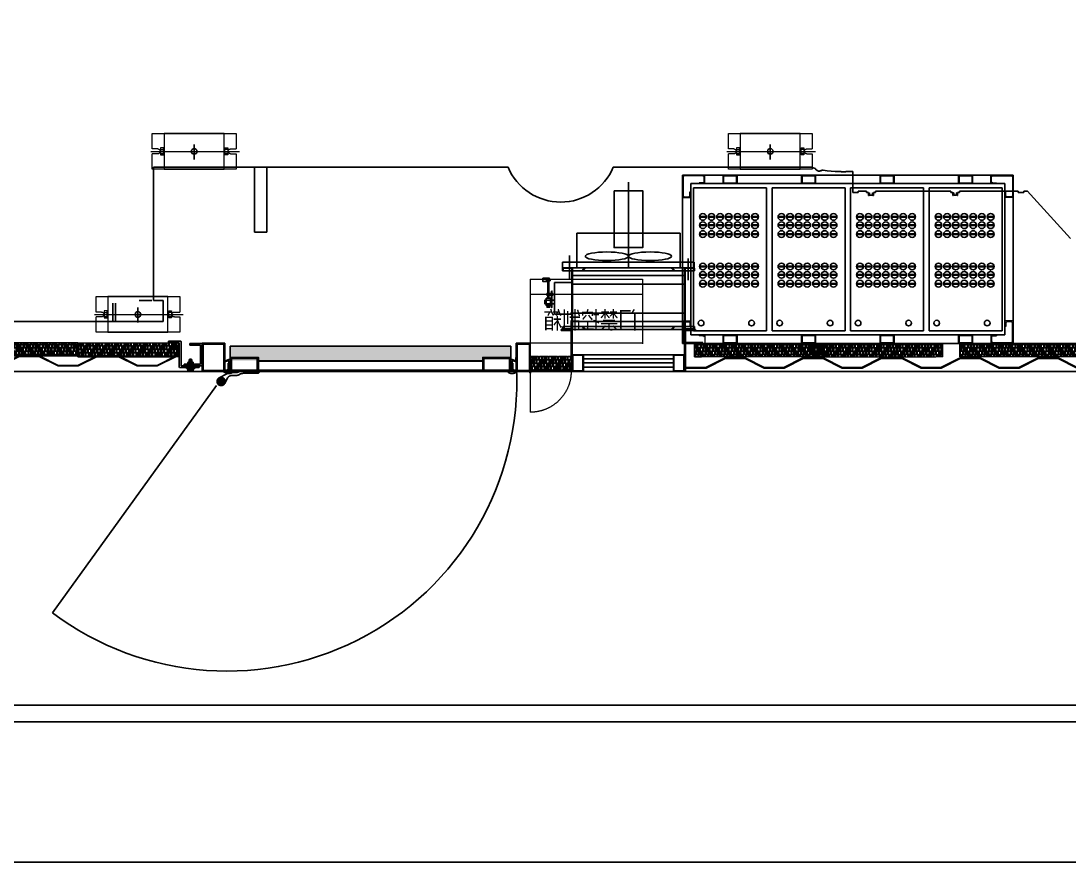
# Model space of a CAD drawing. Extents: x 758840 to 1108724, y -102573 to 143521.
# Drawn here: x 824046 to 827782, y 118032 to 121032 of the extents above; entities that cross this region are included whole.
import ezdxf
from ezdxf.lldxf.tags import DXFTag

# ---------------------------------------------------------------- set-up
doc = ezdxf.new("R2010")
doc.units = 0
doc.header["$LTSCALE"] = 1000
doc.header["$MEASUREMENT"] = 0
for name, pattern in [('ACAD_ISO10W100', [18.5, 12, -3, 0.5, -3]), ('CENTER', [2, 1.25, -0.25, 0.25, -0.25]), ('CENTER2', [1.125, 0.75, -0.125, 0.125, -0.125]), ('PHANTOM', [12.7, 6.35, -1.27, 1.27, -1.27, 1.27, -1.27])]:
    doc.linetypes.add(name, pattern=pattern)
for name, color, linetype in [('$DDT_AUDIT_GENERATED_(4B6)', 7, 'Continuous'), ('$DDT_AUDIT_GENERATED_(4E4)', 7, 'Continuous'), ('$DDT_AUDIT_GENERATED_(5A5)', 7, 'Continuous'), ('$DDT_AUDIT_GENERATED_(797)', 7, 'Continuous'), ('$DDT_AUDIT_GENERATED_(804)', 7, 'Continuous'), ('$DDT_AUDIT_GENERATED_(8C3)', 7, 'Continuous'), ('07', 6, 'PHANTOM'), ('100X50X5', 7, 'Continuous'), ('AC_EQUIPMENT', 7, 'Continuous'), ('AC_KS', 6, 'Continuous'), ('ASS_MEMBER', 7, 'Continuous'), ('ASSEMBLY_MEMBERS', 7, 'Continuous'), ('AXIS', 3, 'Continuous'), ('PARTLIST', 131, 'CENTER2'), ('室外柴油发电-2层', 241, 'Continuous')]:
    doc.layers.add(name, color=color, linetype=linetype)
doc.layers.add('01', color=10, linetype='Continuous', lineweight=15)
doc.layers.add('3中心线层', color=1, linetype='CENTER', lineweight=15)
doc.styles.add('样式 3', font='SIMPLEX.shx', dxfattribs={"width": 0.8, "height": 100})
tags = doc.linetypes.add('HIDDEN2', pattern=[4.7625, 3.175, -1.5875]).pattern_tags.tags
tags[6:7] = [DXFTag(74, 4), DXFTag(75, 0), DXFTag(340, '0'), DXFTag(46, 1.0), DXFTag(50, 0.0), DXFTag(44, 0.0), DXFTag(45, 0.0)]
tags[4:5] = [DXFTag(74, 4), DXFTag(75, 0), DXFTag(340, '0'), DXFTag(46, 1.0), DXFTag(50, 0.0), DXFTag(44, 0.0), DXFTag(45, 0.0)]

# ---------------------------------------------------------------- blocks, each defined once
blk = doc.blocks.new('侧网板')
h = blk.add_hatch()
h.set_pattern_fill('AR-RSHKE', color=4, style=0)
h.set_pattern_definition([(0, (0, 50), (25.5, 12), [6, -5, 7, -3, 9, -4]), (0, (6, 50.5), (25.5, 12), [5, -19, 4, -6]), (0, (18, 49.25), (25.5, 12), [3, -31]), (90, (0, 50), (-8.5, 12), [11.5, -36.5]), (90, (6, 50), (-8.5, 12), [11.25, -36.75]), (90, (11, 50), (-8.5, 12), [10.5, -37.5]), (90, (18, 49.25), (-8.5, 12), [11.5, -36.5]), (90, (21, 49.25), (-8.5, 12), [11.5, -36.5]), (90, (30, 50), (-8.5, 12), [11, -37])])
h.paths.add_polyline_path([(44394.9, 13537.8), (44394.9, 13583.8), (44418.9, 13583.8), (44418.9, 13584.8), (44843.7, 13584.8), (44843.7, 13583.8), (44867.7, 13583.8), (44867.7, 13537.8)])
at = {"layer": '3中心线层'}
for p, q in [((44393.9, 13584.8), (44393.9, 13536.8)), ((44393.9, 13584.8), (44418.9, 13584.8)), ((44394.9, 13583.8), (44394.9, 13537.8)), ((44394.9, 13583.8), (44418.9, 13583.8)), ((44418.9, 13584.8), (44418.9, 13583.8)), ((44418.9, 13584.8), (44843.7, 13584.8)), ((44868.7, 13584.8), (44843.7, 13584.8)), ((44843.7, 13584.8), (44843.7, 13583.8)), ((44867.7, 13583.8), (44843.7, 13583.8)), ((44867.7, 13583.8), (44867.7, 13537.8)), ((44868.7, 13584.8), (44868.7, 13536.8)), ((44393.9, 13536.8), (44868.7, 13536.8)), ((44394.9, 13537.8), (44867.7, 13537.8))]:
    blk.add_line(p, q, dxfattribs=at)
blk = doc.blocks.new('电瓶')
at = {"color": 0}
for points in [[(657365.7, -150983.8), (657385.1, -150983.8), (657385.1, -150986.4), (657365.7, -150986.4)], [(657396.4, -150983.8), (657415.7, -150983.8), (657415.7, -150986.4), (657396.4, -150986.4)], [(657427, -150983.8), (657446.3, -150983.8), (657446.3, -150986.4), (657427, -150986.4)], [(657457.6, -150983.8), (657477, -150983.8), (657477, -150986.4), (657457.6, -150986.4)], [(657489.3, -150983.8), (657508.6, -150983.8), (657508.6, -150986.4), (657489.3, -150986.4)], [(657520, -150983.8), (657539.3, -150983.8), (657539.3, -150986.4), (657520, -150986.4)], [(657551.6, -150983.8), (657571, -150983.8), (657571, -150986.4), (657551.6, -150986.4)], [(657365.7, -151015.4), (657385.1, -151015.4), (657385.1, -151018), (657365.7, -151018)], [(657396.4, -151015.4), (657415.7, -151015.4), (657415.7, -151018), (657396.4, -151018)], [(657427, -151015.4), (657446.3, -151015.4), (657446.3, -151018), (657427, -151018)], [(657457.6, -151015.4), (657477, -151015.4), (657477, -151018), (657457.6, -151018)], [(657489.3, -151015.4), (657508.6, -151015.4), (657508.6, -151018), (657489.3, -151018)], [(657520, -151015.4), (657539.3, -151015.4), (657539.3, -151018), (657520, -151018)], [(657551.6, -151015.4), (657571, -151015.4), (657571, -151018), (657551.6, -151018)], [(657365.7, -151045), (657385.1, -151045), (657385.1, -151047.6), (657365.7, -151047.6)], [(657396.4, -151045), (657415.7, -151045), (657415.7, -151047.6), (657396.4, -151047.6)], [(657427, -151045), (657446.3, -151045), (657446.3, -151047.6), (657427, -151047.6)], [(657457.6, -151045), (657477, -151045), (657477, -151047.6), (657457.6, -151047.6)], [(657489.3, -151045), (657508.6, -151045), (657508.6, -151047.6), (657489.3, -151047.6)], [(657520, -151045), (657539.3, -151045), (657539.3, -151047.6), (657520, -151047.6)], [(657551.6, -151045), (657571, -151045), (657571, -151047.6), (657551.6, -151047.6)], [(657365.7, -151160.7), (657385.1, -151160.7), (657385.1, -151163.3), (657365.7, -151163.3)], [(657396.4, -151160.7), (657415.7, -151160.7), (657415.7, -151163.3), (657396.4, -151163.3)], [(657427, -151160.7), (657446.3, -151160.7), (657446.3, -151163.3), (657427, -151163.3)], [(657457.6, -151160.7), (657477, -151160.7), (657477, -151163.3), (657457.6, -151163.3)], [(657489.3, -151160.7), (657508.6, -151160.7), (657508.6, -151163.3), (657489.3, -151163.3)], [(657520, -151160.7), (657539.3, -151160.7), (657539.3, -151163.3), (657520, -151163.3)], [(657551.6, -151160.7), (657571, -151160.7), (657571, -151163.3), (657551.6, -151163.3)], [(657365.7, -151192.3), (657385.1, -151192.3), (657385.1, -151195), (657365.7, -151195)], [(657396.4, -151192.3), (657415.7, -151192.3), (657415.7, -151195), (657396.4, -151195)], [(657427, -151192.3), (657446.3, -151192.3), (657446.3, -151195), (657427, -151195)], [(657457.6, -151192.3), (657477, -151192.3), (657477, -151195), (657457.6, -151195)], [(657489.3, -151192.3), (657508.6, -151192.3), (657508.6, -151195), (657489.3, -151195)], [(657520, -151192.3), (657539.3, -151192.3), (657539.3, -151195), (657520, -151195)], [(657551.6, -151192.3), (657571, -151192.3), (657571, -151195), (657551.6, -151195)], [(657365.7, -151221.9), (657385.1, -151221.9), (657385.1, -151224.5), (657365.7, -151224.5)], [(657396.4, -151221.9), (657415.7, -151221.9), (657415.7, -151224.5), (657396.4, -151224.5)], [(657427, -151221.9), (657446.3, -151221.9), (657446.3, -151224.5), (657427, -151224.5)], [(657457.6, -151221.9), (657477, -151221.9), (657477, -151224.5), (657457.6, -151224.5)], [(657489.3, -151221.9), (657508.6, -151221.9), (657508.6, -151224.5), (657489.3, -151224.5)], [(657520, -151221.9), (657539.3, -151221.9), (657539.3, -151224.5), (657520, -151224.5)], [(657551.6, -151221.9), (657571, -151221.9), (657571, -151224.5), (657551.6, -151224.5)]]:
    blk.add_lwpolyline(points, close=True, dxfattribs=at)
for centre, radius in [((657368.9, -150844.8), 10.1), ((657548.9, -150844.8), 10.1), ((657375.4, -150985.2), 12.1), ((657406, -150985.2), 12.1), ((657436.7, -150985.2), 12.1), ((657467.3, -150985.2), 12.1), ((657499, -150985.2), 12.1), ((657529.6, -150985.2), 12.1), ((657561.3, -150985.2), 12.1), ((657375.4, -151016.8), 12.1), ((657375.4, -151046.4), 12.1), ((657406, -151016.8), 12.1), ((657406, -151046.4), 12.1), ((657436.7, -151016.8), 12.1), ((657436.7, -151046.4), 12.1), ((657467.3, -151016.8), 12.1), ((657467.3, -151046.4), 12.1), ((657499, -151016.8), 12.1), ((657499, -151046.4), 12.1), ((657529.6, -151016.8), 12.1), ((657529.6, -151046.4), 12.1), ((657561.3, -151016.8), 12.1), ((657561.3, -151046.4), 12.1), ((657375.4, -151162.1), 12.1), ((657375.4, -151193.7), 12.1), ((657406, -151162.1), 12.1), ((657406, -151193.7), 12.1), ((657436.7, -151162.1), 12.1), ((657436.7, -151193.7), 12.1), ((657467.3, -151162.1), 12.1), ((657467.3, -151193.7), 12.1), ((657499, -151162.1), 12.1), ((657499, -151193.7), 12.1), ((657529.6, -151162.1), 12.1), ((657529.6, -151193.7), 12.1), ((657561.3, -151162.1), 12.1), ((657561.3, -151193.7), 12.1), ((657375.4, -151223.3), 12.1), ((657406, -151223.3), 12.1), ((657436.7, -151223.3), 12.1), ((657467.3, -151223.3), 12.1), ((657499, -151223.3), 12.1), ((657529.6, -151223.3), 12.1), ((657561.3, -151223.3), 12.1)]:
    blk.add_circle(centre, radius, dxfattribs=at)
at = {"layer": '07'}
blk.add_lwpolyline([(657342, -150817.4), (657602, -150817.4), (657602, -151327.4), (657342, -151327.4)], close=True, dxfattribs=at)
blk = doc.blocks.new('jfhjfkj')
at = {"color": 0}
for p, q in [((16092.4, -13874.9), (16092.4, -14474.9)), ((16092.4, -13874.9), (17272.4, -13874.9)), ((17272.4, -14474.9), (17272.4, -13874.9)), ((16122.4, -13904.9), (16122.4, -14444.9)), ((17242.4, -13904.9), (16122.4, -13904.9)), ((17242.4, -14444.9), (17242.4, -13904.9)), ((16122.4, -14444.9), (17242.4, -14444.9)), ((16092.4, -14474.9), (17272.4, -14474.9))]:
    blk.add_line(p, q, dxfattribs=at)
for points in [[(16237.4, -13874.9), (16237.4, -13904.9), (16287.4, -13904.9), (16287.4, -13874.9)], [(16239.4, -13876.9), (16239.4, -13902.9), (16285.4, -13902.9), (16285.4, -13876.9)], [(16517.4, -13874.9), (16517.4, -13904.9), (16567.4, -13904.9), (16567.4, -13874.9)], [(16519.4, -13876.9), (16519.4, -13902.9), (16565.4, -13902.9), (16565.4, -13876.9)], [(16797.4, -13874.9), (16797.4, -13904.9), (16847.4, -13904.9), (16847.4, -13874.9)], [(16799.4, -13876.9), (16799.4, -13902.9), (16845.4, -13902.9), (16845.4, -13876.9)], [(17077.4, -13874.9), (17077.4, -13904.9), (17127.4, -13904.9), (17127.4, -13874.9)], [(17079.4, -13876.9), (17079.4, -13902.9), (17125.4, -13902.9), (17125.4, -13876.9)], [(16237.4, -14474.9), (16237.4, -14444.9), (16287.4, -14444.9), (16287.4, -14474.9)], [(16239.4, -14472.9), (16239.4, -14446.9), (16285.4, -14446.9), (16285.4, -14472.9)], [(16517.4, -14474.9), (16517.4, -14444.9), (16567.4, -14444.9), (16567.4, -14474.9)], [(16519.4, -14472.9), (16519.4, -14446.9), (16565.4, -14446.9), (16565.4, -14472.9)], [(16797.4, -14474.9), (16797.4, -14444.9), (16847.4, -14444.9), (16847.4, -14474.9)], [(16799.4, -14472.9), (16799.4, -14446.9), (16845.4, -14446.9), (16845.4, -14472.9)], [(17077.4, -14474.9), (17077.4, -14444.9), (17127.4, -14444.9), (17127.4, -14474.9)], [(17079.4, -14472.9), (17079.4, -14446.9), (17125.4, -14446.9), (17125.4, -14472.9)]]:
    blk.add_lwpolyline(points, close=True, dxfattribs=at)
at = {"layer": '3中心线层', "linetype": 'ByBlock'}
for p, q in [((16172.7, -13874.9), (16092.4, -13874.9)), ((16092.4, -13874.9), (16092.4, -13954.9)), ((16095.4, -13881.9), (16095.4, -13947.9)), ((16165.7, -13877.9), (16099.4, -13877.9)), ((16172.7, -13904.9), (16172.7, -13874.9)), ((17192.1, -13904.9), (17192.1, -13874.9)), ((17192.1, -13874.9), (17272.4, -13874.9)), ((17195.1, -13897.9), (17195.1, -13881.9)), ((17199.1, -13877.9), (17265.4, -13877.9)), ((17269.4, -13881.9), (17269.4, -13947.9)), ((17272.4, -13874.9), (17272.4, -13954.9)), ((16119.4, -13947.9), (16119.4, -13934.9)), ((16119.4, -13934.9), (16122.4, -13934.9)), ((16122.4, -13954.9), (16122.4, -13934.9)), ((16165.7, -13901.9), (16152.7, -13901.9)), ((16152.7, -13904.9), (16152.7, -13901.9)), ((16172.7, -13904.9), (16152.7, -13904.9)), ((17192.1, -13904.9), (17212.1, -13904.9)), ((17199.1, -13901.9), (17212.1, -13901.9)), ((17212.1, -13904.9), (17212.1, -13901.9)), ((17242.4, -13954.9), (17242.4, -13934.9)), ((17245.4, -13934.9), (17242.4, -13934.9)), ((17245.4, -13947.9), (17245.4, -13934.9)), ((16092.4, -13954.9), (16122.4, -13954.9)), ((16099.4, -13951.9), (16115.4, -13951.9)), ((17272.4, -13954.9), (17242.4, -13954.9)), ((17265.4, -13951.9), (17249.4, -13951.9)), ((16092.4, -14474.9), (16092.4, -14395)), ((16092.4, -14395), (16122.4, -14395)), ((16095.4, -14467.9), (16095.4, -14402)), ((16099.4, -14398), (16115.4, -14398)), ((16119.4, -14402), (16119.4, -14415)), ((16119.4, -14415), (16122.4, -14415)), ((16122.4, -14395), (16122.4, -14415)), ((17272.4, -14395), (17242.4, -14395)), ((17242.4, -14395), (17242.4, -14415)), ((17245.4, -14415), (17242.4, -14415)), ((17245.4, -14402), (17245.4, -14415)), ((17265.4, -14398), (17249.4, -14398)), ((17269.4, -14467.9), (17269.4, -14402)), ((17272.4, -14474.9), (17272.4, -14395)), ((16172.7, -14444.9), (16152.7, -14444.9)), ((16152.7, -14444.9), (16152.7, -14447.9)), ((16165.7, -14447.9), (16152.7, -14447.9)), ((16169.7, -14451.9), (16169.7, -14467.9)), ((16172.7, -14444.9), (16172.7, -14474.9)), ((17192.1, -14444.9), (17192.1, -14474.9)), ((17192.1, -14444.9), (17212.1, -14444.9)), ((17195.1, -14451.9), (17195.1, -14467.9)), ((17199.1, -14447.9), (17212.1, -14447.9)), ((17212.1, -14444.9), (17212.1, -14447.9)), ((16172.7, -14474.9), (16092.4, -14474.9)), ((16165.7, -14471.9), (16099.4, -14471.9)), ((17192.1, -14474.9), (17272.4, -14474.9)), ((17199.1, -14471.9), (17265.4, -14471.9))]:
    blk.add_line(p, q, dxfattribs=at)
for centre, start, end in [((16099.4, -13881.9), 90, 180), ((16165.7, -13897.9), 270, 0), ((17199.1, -13881.9), 90, 180), ((17199.1, -13897.9), 180, 270), ((17265.4, -13881.9), 0, 90), ((16099.4, -13947.9), 180, 270), ((16115.4, -13947.9), 270, 0), ((17249.4, -13947.9), 180, 270), ((17265.4, -13947.9), 270, 0), ((16099.4, -14402), 90, 180), ((16115.4, -14402), 0, 90), ((17249.4, -14402), 90, 180), ((17265.4, -14402), 0, 90), ((16165.7, -14451.9), 0, 90), ((17199.1, -14451.9), 90, 180), ((16099.4, -14467.9), 180, 270), ((16165.7, -14467.9), 270, 0), ((17199.1, -14467.9), 180, 270), ((17265.4, -14467.9), 270, 0)]:
    blk.add_arc(centre, 4, start, end, dxfattribs=at)
at = {"color": 0}
for p in [(-641209.7, 136897.4), (-640929.7, 136897.4), (-640649.7, 136897.4), (-640369.7, 136897.4)]:
    blk.add_blockref('电瓶', p, dxfattribs=at)
blk = doc.blocks.new('GD5G1')
at = {"layer": '01'}
for p, q in [((47006.8, 50526), (46606.8, 50526)), ((46606.8, 50526), (46606.8, 50296.3)), ((47006.8, 50526), (47006.8, 50296.3)), ((47006.8, 50472.8), (46606.8, 50472.8)), ((46606.8, 50298), (47006.8, 50298))]:
    blk.add_line(p, q, dxfattribs=at)
at = {"layer": '01', "insert": (46625.4, 50343.2), "char_height": 61.25, "width": 870.299, "attachment_point": 7, "rotation": 360, "style": '样式 3'}
blk.add_mtext('{\\fSimSun|b0|i0|c134|p54;门禁控制箱}', dxfattribs=at)
blk = doc.blocks.new('A$C069C5D18')
at = {"layer": 'PARTLIST'}
for p, q in [((16.1, 49.2), (103.6, 49.2)), ((92.2, 37.9), (16.1, 37.9)), ((24.4, 10.6), (21.3, 25.9)), ((28, 10.6), (24.4, 10.6)), ((25.7, 22.3), (28, 10.6)), ((31.2, 37.9), (75.8, 37.9)), ((75.8, 34.2), (35.5, 34.2)), ((75.8, 37.9), (75.8, 34.2))]:
    blk.add_line(p, q, dxfattribs=at)
for centre, radius, start, end in [((67.4, 31.2), 68.2, 149.69594, 171.18482), ((113, 54), 113.6, 186.20564, 208.35236), ((10.6, 64.3), 2.48, 20.29243, 146.23188), ((80.9, 70.6), 68.2, 184.59227, 198.2332), ((14.5, 5.2), 5.42, 253.64474, 35.3183), ((129.7, 33.7), 113.6, 177.91457, 192.92118), ((31.2, 27.9), 10, 90, 191.30993), ((35.5, 24.2), 10, 90, 191.30993), ((2.1, 49.4), 90.9, 334.47145, 352.71957), ((85.8, 9.9), 1.68, 168.31957, 351.72769), ((13.7, 62.9), 90.9, 324.14685, 351.36903)]:
    blk.add_arc(centre, radius, start, end, dxfattribs=at)
blk = doc.blocks.new('A$C61EE30FD')
at = {"layer": 'PARTLIST'}
for p, q in [((58.4, 344.7), (26.4, 285.6)), ((18.2, 253.2), (18.2, 221.3)), ((40.9, 249.6), (40.9, 221.3)), ((100.9, 301.2), (59.4, 280)), ((12.3, 193.6), (5.9, 179.1)), ((35, 193.6), (28.6, 179.1)), ((0, 30), (0, 151.4)), ((22.7, 151.4), (22.7, 41.4)), ((11.4, 30), (0, 30)), ((22.7, 41.4), (11.4, 30))]:
    blk.add_line(p, q, dxfattribs=at)
at = {"layer": 'PARTLIST', "linetype": 'ACAD_ISO10W100', "ltscale": 0.05}
for p, q in [((97.6, 329.5), (75.1, 329.5)), ((86.4, 318.3), (86.4, 340.8))]:
    blk.add_line(p, q, dxfattribs=at)
at = {"layer": 'PARTLIST'}
for radius in [31.8, 22.5, 14.2]:
    blk.add_circle((86.4, 329.5), radius, dxfattribs=at)
for centre, radius, start, end in [((86.4, 253.2), 68.2, 151.56417, 180), ((75, 249.6), 34.1, 117.16691, 180), ((68.2, 151.4), 68.2, 156.03751, 180), ((-50, 221.3), 68.2, 336.03751, 0), ((90.9, 151.4), 68.2, 156.03751, 180), ((-27.3, 221.3), 68.2, 336.03751, 360)]:
    blk.add_arc(centre, radius, start, end, dxfattribs=at)
blk = doc.blocks.new('对开门横剖')
h = blk.add_hatch()
h.set_pattern_fill('AR-RSHKE', color=4, style=0)
h.set_pattern_definition([(0, (1406.747, 0), (25.5, 12), [6, -5, 7, -3, 9, -4]), (0, (1412.747, 0.5), (25.5, 12), [5, -19, 4, -6]), (0, (1424.747, -0.75), (25.5, 12), [3, -31]), (90, (1406.747, 0), (-8.5, 12), [11.5, -36.5]), (90, (1412.747, 0), (-8.5, 12), [11.25, -36.75]), (90, (1417.747, 0), (-8.5, 12), [10.5, -37.5]), (90, (1424.747, -0.75), (-8.5, 12), [11.5, -36.5]), (90, (1427.747, -0.75), (-8.5, 12), [11.5, -36.5]), (90, (1436.747, 0), (-8.5, 12), [11, -37])])
h.paths.add_polyline_path([(1018721.2, -8179.6), (1018721.2, -8191.6), (1018621.2, -8191.6), (1018621.2, -8231.6), (1019621, -8231.6), (1019621, -8179.6)])
for p, q in [((1019521, -8143.6), (1018721.2, -8143.6)), ((1019521, -8145.6), (1018721.2, -8145.6)), ((1019521, -8177.6), (1018721.2, -8177.6)), ((1019521, -8179.6), (1018721.2, -8179.6)), ((1018621.2, -8191.6), (1018621.2, -8231.6)), ((1019621, -8231.6), (1019621, -8191.6)), ((1018621.2, -8231.6), (1019621, -8231.6))]:
    blk.add_line(p, q)
for points in [[(1018601.2, -8242.1), (1018551.5, -8242.1), (1018551.5, -8141.6), (1018601.2, -8141.6)], [(1018598.2, -8239.1), (1018554.5, -8239.1), (1018554.5, -8144.6), (1018598.2, -8144.6)], [(1019641, -8242.1), (1019720.7, -8242.1), (1019720.7, -8141.6), (1019641, -8141.6)], [(1019644, -8239.1), (1019717.7, -8239.1), (1019717.7, -8144.6), (1019644, -8144.6)]]:
    blk.add_lwpolyline(points, close=True)
at = {"color": 0}
for points in [[(1018621.2, -8191.6), (1018621.2, -8141.6), (1018721.2, -8141.6), (1018721.2, -8191.6)], [(1018625.2, -8187.6), (1018625.2, -8145.6), (1018717.2, -8145.6), (1018717.2, -8187.6)], [(1019621, -8191.6), (1019621, -8141.6), (1019521, -8141.6), (1019521, -8191.6)], [(1019617, -8187.6), (1019617, -8145.6), (1019525, -8145.6), (1019525, -8187.6)]]:
    blk.add_lwpolyline(points, close=True, dxfattribs=at)
at = {"layer": 'PARTLIST'}
for name, p, xscale, yscale, zscale, rotation in [('A$C61EE30FD', (1019501.2, -8145.6), -0.4626341527327896, 0.4626341527327896, 0.4626341527327896, 270), ('A$C069C5D18', (1018596.6, -8133.6), 0.5, 0.5, 0.5, 270), ('A$C069C5D18', (1019645.6, -8133.6), -0.5, 0.5, 0.5, 90)]:
    blk.add_blockref(name, p, dxfattribs=dict(at, xscale=xscale, yscale=yscale, zscale=zscale, rotation=rotation))
blk = doc.blocks.new('侧板')
for p, q in [((2652.6, 11706.6), (2690.6, 11706.6)), ((2652.6, 11704.6), (2652.6, 11706.6)), ((2652.6, 11704.6), (2690.1, 11704.6)), ((2690.1, 11704.6), (2758.1, 11670.6)), ((2690.6, 11706.6), (2758.6, 11672.6)), ((2828.6, 11672.6), (2896.6, 11706.6)), ((2829.1, 11670.6), (2897.1, 11704.6)), ((2896.6, 11706.6), (2968.6, 11706.6)), ((2897.1, 11704.6), (2968.1, 11704.6)), ((2968.1, 11704.6), (3036.1, 11670.6)), ((2968.6, 11706.6), (3036.6, 11672.6)), ((3106.5, 11672.6), (3174.5, 11706.6)), ((3107, 11670.6), (3175, 11704.6)), ((3174.5, 11706.6), (3246.5, 11706.6)), ((3174.5, 11706.6), (3245.5, 11706.6)), ((3175, 11704.6), (3246, 11704.6)), ((3246, 11704.6), (3314, 11670.6)), ((3246.5, 11706.6), (3314.5, 11672.6)), ((3384.5, 11672.6), (3452.5, 11706.6)), ((3385, 11670.6), (3453, 11704.6)), ((3452.5, 11706.6), (3523.5, 11706.6)), ((3453, 11704.6), (3524, 11704.6)), ((3524, 11704.6), (3592, 11670.6)), ((3524.5, 11706.6), (3592.5, 11672.6)), ((3730.5, 11706.6), (3662.5, 11672.6)), ((3731, 11704.6), (3663, 11670.6)), ((3730.5, 11706.6), (3768.5, 11706.6)), ((3731, 11704.6), (3768.5, 11704.6)), ((3768.5, 11704.6), (3768.5, 11706.6)), ((2758.1, 11670.6), (2829.1, 11670.6)), ((2758.6, 11672.6), (2828.6, 11672.6)), ((3036.1, 11670.6), (3107, 11670.6)), ((3036.6, 11672.6), (3106.5, 11672.6)), ((3314, 11670.6), (3385, 11670.6)), ((3314.5, 11672.6), (3384.5, 11672.6)), ((3592, 11670.6), (3663, 11670.6)), ((3592.5, 11672.6), (3662.5, 11672.6))]:
    blk.add_line(p, q)
blk = doc.blocks.new('侧支承')
at = {"color": 0}
for p, q in [((677496.6, -151497.3), (677431.6, -151497.3)), ((677431.6, -151497.3), (677431.6, -151577.3)), ((677496.6, -151503.3), (677437.6, -151503.3)), ((677437.6, -151503.3), (677437.6, -151571.3)), ((677496.6, -151497.3), (677496.6, -151503.3)), ((677431.6, -151577.3), (677476.6, -151577.3)), ((677437.6, -151571.3), (677476.6, -151571.3)), ((677476.6, -151577.3), (677476.6, -151571.3))]:
    blk.add_line(p, q, dxfattribs=at)
blk = doc.blocks.new('128')
for p, q in [((645016.2, -154981.3), (645054.2, -154981.3)), ((645016.2, -154983.3), (645053.7, -154983.3)), ((645053.7, -154983.3), (645121.7, -155017.3)), ((645054.2, -154981.3), (645122.2, -155015.3)), ((645192.2, -155015.3), (645260.2, -154981.3)), ((645192.7, -155017.3), (645260.7, -154983.3)), ((645260.2, -154981.3), (645332.2, -154981.3)), ((645260.7, -154983.3), (645331.7, -154983.3)), ((645331.7, -154983.3), (645399.7, -155017.3)), ((645332.2, -154981.3), (645400.2, -155015.3)), ((645470.2, -155015.3), (645538.2, -154981.3)), ((645470.7, -155017.3), (645538.7, -154983.3)), ((645538.2, -154981.3), (645610.2, -154981.3)), ((645538.7, -154983.3), (645609.7, -154983.3)), ((645609.7, -154983.3), (645677.7, -155017.3)), ((645610.2, -154981.3), (645678.2, -155015.3)), ((645748.2, -155015.3), (645816.2, -154981.3)), ((645748.7, -155017.3), (645816.7, -154983.3)), ((645816.2, -154981.3), (645888.2, -154981.3)), ((645816.7, -154983.3), (645887.7, -154983.3)), ((645887.7, -154983.3), (645955.7, -155017.3)), ((645888.2, -154981.3), (645956.2, -155015.3)), ((646026.2, -155015.3), (646094.2, -154981.3)), ((646026.7, -155017.3), (646094.7, -154983.3)), ((645121.7, -155017.3), (645192.7, -155017.3)), ((645122.2, -155015.3), (645192.2, -155015.3)), ((645399.7, -155017.3), (645470.7, -155017.3)), ((645400.2, -155015.3), (645470.2, -155015.3)), ((645677.7, -155017.3), (645713.2, -155017.3)), ((645678.2, -155015.3), (645713.2, -155015.3)), ((645713.2, -155015.3), (645748.2, -155015.3)), ((645713.2, -155017.3), (645748.7, -155017.3)), ((645955.7, -155017.3), (646026.7, -155017.3)), ((645956.2, -155015.3), (646026.2, -155015.3))]:
    blk.add_line(p, q)
at = {"color": 0}
for p, q in [((645016.2, -154983.3), (645016.2, -154981.3)), ((646094.2, -154981.3), (646132.2, -154981.3)), ((646094.7, -154983.3), (646132.2, -154983.3)), ((646132.2, -154981.3), (646132.2, -154983.3))]:
    blk.add_line(p, q, dxfattribs=at)
blk = doc.blocks.new('外六角螺栓')
for p, q in [((645248.5, -153160.6), (645248.5, -153158.1)), ((645278.5, -153158.1), (645248.5, -153158.1)), ((645248.5, -153160.6), (645278.5, -153160.6)), ((645253.7, -153149.9), (645253.7, -153155.5)), ((645253.7, -153155.5), (645273.4, -153155.5)), ((645253.7, -153160.6), (645273.4, -153160.6)), ((645271, -153148.5), (645256.1, -153148.5)), ((645258.5, -153182.6), (645258.5, -153160.6)), ((645258.6, -153149.9), (645258.6, -153155.5)), ((645262.9, -153155.5), (645264.7, -153158.1)), ((645263.5, -153145.1), (645263.5, -153193)), ((645268.5, -153149.9), (645268.5, -153155.5)), ((645268.5, -153180.5), (645268.5, -153160.6)), ((645273.4, -153155.5), (645273.4, -153149.9)), ((645278.5, -153158.1), (645278.5, -153160.6)), ((645258.5, -153189), (645258.5, -153182.6)), ((645258.5, -153189), (645268.5, -153189)), ((645259.5, -153190.1), (645258.5, -153189.1)), ((645259.5, -153182.6), (645259.5, -153190)), ((645259.5, -153190.1), (645267.5, -153190.1)), ((645267.5, -153182.6), (645267.5, -153190)), ((645267.5, -153190.1), (645268.5, -153189.1)), ((645268.5, -153189.1), (645268.5, -153172))]:
    blk.add_line(p, q)
blk.add_lwpolyline([(645271.4, -153155.5), (645255.9, -153155.5), (645255.9, -153158.1), (645271.4, -153158.1)], close=True)
for centre, radius, start, end in [((645256.2, -153151.3), 2.82, 29.385, 150.615), ((645263.5, -153157.6), 9.12, 57.4427, 122.5573), ((645270.9, -153151.3), 2.82, 29.385, 150.615)]:
    blk.add_arc(centre, radius, start, end)
blk = doc.blocks.new('外六角螺母')
for p, q in [((645253.7, -153181.1), (645253.7, -153174.6)), ((645271, -153182.6), (645256.1, -153182.6)), ((645273.4, -153174.6), (645273.4, -153181.1))]:
    blk.add_line(p, q)
for centre, radius, start, end in [((645256.2, -153179.8), 2.82, 209.385, 330.615), ((645263.5, -153173.5), 9.12, 237.4427, 302.5573), ((645270.9, -153179.8), 2.82, 209.385, 330.615)]:
    blk.add_arc(centre, radius, start, end)
blk = doc.blocks.new('水箱检修盖板')
h = blk.add_hatch()
h.set_pattern_fill('AR-RSHKE', color=4, style=0)
h.set_pattern_definition([(360, (-31711.018, -1711.257), (25.5, -12), [6, -5, 7, -3, 9, -4]), (360, (-31705.018, -1711.757), (25.5, -12), [5, -19, 4, -6]), (360, (-31693.018, -1710.507), (25.5, -12), [3, -31]), (270, (-31711.018, -1711.2566), (-8.5, -12), [11.5, -36.5]), (270, (-31705.018, -1711.2566), (-8.5, -12), [11.25, -36.75]), (270, (-31700.018, -1711.2566), (-8.5, -12), [10.5, -37.5]), (270, (-31693.018, -1710.5066), (-8.5, -12), [11.5, -36.5]), (270, (-31690.018, -1710.5066), (-8.5, -12), [11.5, -36.5]), (270, (-31681.018, -1711.2566), (-8.5, -12), [11, -37])])
h.paths.add_polyline_path([(13016.9, -15249.1), (13016.9, -15248.1), (13040.9, -15248.1), (13040.9, -15199.1), (12683.9, -15199.1), (12683.9, -15248.1), (12707.9, -15248.1), (12707.9, -15249.1)])
at = {"color": 0}
for p, q in [((11667.5, -15278.1), (11667.5, -15195.1)), ((11670.5, -15192.1), (11712.5, -15192.1)), ((11676.5, -15198.1), (11712.5, -15198.1)), ((11712.5, -15198.1), (11712.5, -15192.1)), ((13047.9, -15192.1), (13005.9, -15192.1)), ((13005.9, -15198.1), (13005.9, -15192.1)), ((13041.9, -15198.1), (13005.9, -15198.1)), ((13044.9, -15284.1), (13044.9, -15201.1)), ((13050.9, -15278.1), (13050.9, -15195.1)), ((11673.5, -15284.1), (11673.5, -15209.1)), ((12827.5, -15245.1), (12789.5, -15245.1)), ((12789.5, -15245.1), (12789.5, -15247.1)), ((11602.5, -15281.1), (11664.5, -15281.1)), ((11602.5, -15287.1), (11602.5, -15281.1)), ((12827, -15247.1), (12789.5, -15247.1)), ((13115.9, -15281.1), (13053.9, -15281.1)), ((13115.9, -15287.1), (13115.9, -15281.1)), ((11602.5, -15287.1), (11670.5, -15287.1)), ((13115.9, -15287.1), (13047.9, -15287.1))]:
    blk.add_line(p, q, dxfattribs=at)
for p, q in [((12895.5, -15279.1), (12827.5, -15245.1)), ((13033.5, -15245.1), (12965.5, -15279.1)), ((13044.9, -15245.1), (13033.5, -15245.1)), ((12895, -15281.1), (12827, -15247.1)), ((12966, -15281.1), (12895, -15281.1)), ((12965.5, -15279.1), (12895.5, -15279.1)), ((13034, -15247.1), (12966, -15281.1)), ((13044.9, -15247.1), (13034, -15247.1))]:
    blk.add_line(p, q)
for centre, start, end in [((11670.5, -15195.1), 90, 180), ((11676.5, -15201.1), 90, 180), ((13041.9, -15201.1), 0, 90), ((13047.9, -15195.1), 0, 90), ((11664.5, -15278.1), 270, 0), ((13053.9, -15278.1), 180, 270), ((11670.5, -15284.1), 270, 0), ((13047.9, -15284.1), 180, 270)]:
    blk.add_arc(centre, 3, start, end, dxfattribs=at)
at = {"layer": '3中心线层'}
for p, q in [((12682.9, -15198.1), (13041.9, -15198.1)), ((12682.9, -15249.1), (12682.9, -15198.1)), ((12683.9, -15199.1), (13040.9, -15199.1)), ((12683.9, -15248.1), (12683.9, -15199.1)), ((13040.9, -15248.1), (13040.9, -15199.1)), ((13041.9, -15249.1), (13041.9, -15198.1)), ((12682.9, -15249.1), (12707.9, -15249.1)), ((12683.9, -15248.1), (12707.9, -15248.1)), ((12707.9, -15249.1), (12707.9, -15248.1)), ((12707.9, -15249.1), (13016.9, -15249.1)), ((13040.9, -15248.1), (13016.9, -15248.1)), ((13016.9, -15249.1), (13016.9, -15248.1)), ((13041.9, -15249.1), (13016.9, -15249.1))]:
    blk.add_line(p, q, dxfattribs=at)
at = {"color": 0, "xscale": -1, "rotation": 180}
blk.add_blockref('侧支承', (-665840.1, -166778.4), dxfattribs=at)
at = {"xscale": -1, "rotation": 180}
blk.add_blockref('侧网板', (-32720.5, -1661.3), dxfattribs=at)
at = {"rotation": 180}
blk.add_blockref('侧网板', (57076.9, -1661.3), dxfattribs=at)
at = {"color": 0, "rotation": 180}
for name, p in [('侧支承', (690558.5, -166778.4)), ('外六角螺栓', (656900, -168447.7)), ('外六角螺母', (656900, -168449.7)), ('外六角螺栓', (658348.5, -168447.7)), ('外六角螺母', (658348.5, -168449.7))]:
    blk.add_blockref(name, p, dxfattribs=at)
at = {"color": 0}
blk.add_blockref('128', (-633342.7, 139736.2), dxfattribs=at)
blk = doc.blocks.new('11111111')
for p, q in [((7399, 1956.6), (7378.4, 1956.6)), ((7399, 1956.6), (7399, 1918.9)), ((7399, 1918.9), (7378.4, 1918.9))]:
    blk.add_line(p, q)
at = {"color": 7}
for p, q in [((7405.9, 1937.8), (7405.9, 1962.4)), ((7406.8, 1962.4), (7406.8, 1937.8)), ((7408.7, 1961.7), (7406.8, 1960.8)), ((7408.7, 1957.7), (7406.8, 1958.6))]:
    blk.add_line(p, q, dxfattribs=at)
for points in [[(7404.7, 1960.1), (7404.2, 1960.1), (7404.2, 1958.7), (7404.7, 1958.7)], [(7405.9, 1960.8), (7404.7, 1960.8), (7404.7, 1958.2), (7405.9, 1958.2)], [(7413.1, 1961.7), (7408.7, 1961.7), (7408.7, 1957.7), (7413.1, 1957.7)], [(7408.1, 1943.2), (7401.2, 1943.2), (7401.2, 1941.2), (7408.1, 1941.2)], [(7402.8, 1946.2), (7402.1, 1946.2), (7402.1, 1926.7), (7402.8, 1926.7)], [(7399, 1935.4), (7410.6, 1935.4), (7410.6, 1931.1), (7399, 1931.1)], [(7408.8, 1937.8), (7403.7, 1937.8), (7403.7, 1928.9), (7408.8, 1928.9)], [(7407.8, 1928.9), (7404.9, 1928.9), (7404.9, 1927), (7407.8, 1927)]]:
    blk.add_lwpolyline(points, close=True, dxfattribs=at)
blk = doc.blocks.new('*U110')
at = {"color": 1}
for p, q in [((34383.6, -33508.2), (34383.6, -33510.2)), ((34383.6, -33517.2), (34383.6, -33508.2)), ((34385.4, -33517.2), (34383.6, -33517.2)), ((34385.4, -33510), (34385.4, -33517.2)), ((34385.4, -33517.2), (34649.2, -33517.2)), ((34385.6, -33506.2), (34649.2, -33506.2)), ((34387.4, -33508), (34416.8, -33508)), ((34416.8, -33508), (34416.8, -33598)), ((34418.6, -33596.2), (34418.6, -33506.2)), ((34649.2, -33506.2), (34851.4, -33506.2)), ((34649.2, -33517.2), (34851.6, -33517.2)), ((34818.4, -33636.2), (34818.4, -33506.2)), ((34849.6, -33508), (34820.2, -33508)), ((34820.2, -33508), (34820.2, -33598)), ((34851.6, -33510), (34851.6, -33517.2)), ((34851.6, -33517.2), (34853.4, -33517.2)), ((34853.4, -33508.2), (34853.4, -33510.2)), ((34853.4, -33517.2), (34853.4, -33508.2)), ((34416.8, -33598), (34416.8, -33724.4)), ((34418.6, -33726.2), (34418.6, -33596.2)), ((34820.2, -33598), (34820.2, -33724.4)), ((34818.4, -33726.2), (34818.4, -33636.2)), ((34385.4, -33715.2), (34383.6, -33715.2)), ((34383.6, -33715.2), (34383.6, -33724.2)), ((34383.6, -33724.2), (34383.6, -33722.2)), ((34385.4, -33715.2), (34649.2, -33715.2)), ((34385.4, -33722.4), (34385.4, -33715.2)), ((34649.2, -33726.2), (34385.6, -33726.2)), ((34387.4, -33724.4), (34416.8, -33724.4)), ((34649.2, -33715.2), (34851.6, -33715.2)), ((34851.4, -33726.2), (34649.2, -33726.2)), ((34849.6, -33724.4), (34820.2, -33724.4)), ((34830.5, -33715.2), (34832.3, -33715.2)), ((34851.6, -33722.4), (34851.6, -33715.2)), ((34853.4, -33715.2), (34853.4, -33724.2)), ((34853.4, -33724.2), (34853.4, -33722.2))]:
    blk.add_line(p, q, dxfattribs=at)
at = {"color": 5}
for p, q in [((34649.2, -33534.2), (34418.6, -33534.2)), ((34818.4, -33534.2), (34649.2, -33534.2)), ((34649.2, -33564.2), (34418.6, -33564.2)), ((34818.4, -33564.2), (34649.2, -33564.2)), ((34649.2, -33668.2), (34418.6, -33668.2)), ((34649.2, -33698.2), (34418.6, -33698.2)), ((34818.4, -33668.2), (34649.2, -33668.2)), ((34818.4, -33698.2), (34649.2, -33698.2))]:
    blk.add_line(p, q, dxfattribs=at)
at = {"color": 1}
for centre, start, end in [((34385.6, -33508.2), 90, 180), ((34387.4, -33510), 90, 180), ((34849.6, -33510), 0, 90), ((34851.4, -33508.2), 0, 90), ((34385.6, -33724.2), 180, 270), ((34387.4, -33722.4), 180, 270), ((34849.6, -33722.4), 270, 0), ((34851.4, -33724.2), 270, 0)]:
    blk.add_arc(centre, 2, start, end, dxfattribs=at)
for points in [[(34449.6, -33517.2), (34455.4, -33514.9), (34457.1, -33511.7), (34461.8, -33510.8), (34464.6, -33506.2)], [(34787.5, -33517.2), (34781.6, -33514.9), (34779.9, -33511.7), (34775.2, -33510.8), (34772.4, -33506.2)], [(34449.6, -33715.2), (34455.4, -33717.5), (34457.1, -33720.7), (34461.8, -33721.6), (34464.6, -33726.2)], [(34787.5, -33715.2), (34781.6, -33717.5), (34779.9, -33720.7), (34775.2, -33721.6), (34772.4, -33726.2)]]:
    blk.add_spline(points, degree=3, dxfattribs=at)
at = {"color": 0, "xscale": 3, "yscale": 3, "zscale": 3}
blk.add_blockref('11111111', (12685, -39427.9), dxfattribs=at)
blk = doc.blocks.new('SSLJF')
for p, q in [((34316.8, -32389.1), (34336.8, -32389.1)), ((34316.8, -32858.7), (34336.8, -32858.7))]:
    blk.add_line(p, q)
at = {"color": 1}
for p, q in [((34272.7, -32410.4), (34349.8, -32410.4)), ((34273.5, -32834.2), (34360.2, -32834.2))]:
    blk.add_line(p, q, dxfattribs=at)
at = {"layer": 'AC_EQUIPMENT'}
for points in [[(34316.8, -32389.1), (34316.8, -32858.7)], [(34336.8, -32389.1), (34336.8, -32858.7)], [(34440.4, -32439.8), (34316.8, -32439.8)], [(34440.4, -32439.8), (34440.4, -32808)], [(34440.4, -32808), (34316.8, -32808)]]:
    blk.add_lwpolyline(points, dxfattribs=at)
at = {"layer": 'AC_KS'}
blk.add_lwpolyline([(34591.3, -32675.2), (34591.3, -32572.6), (34388.6, -32572.6), (34388.6, -32675.2)], close=True, dxfattribs=at)
blk.add_lwpolyline([(34622.1, -32623.9), (34316.8, -32623.9)], dxfattribs=at)
at = {"layer": 'AC_KS', "extrusion": (0, 0, -1)}
blk.add_ellipse((34357.9, -32546.9), major_axis=(0, 77), ratio=0.2, dxfattribs=at)
at = {"layer": 'AC_KS'}
blk.add_ellipse((34357.9, -32700.9), major_axis=(0, 77), ratio=0.2, start_param=3.141593, end_param=9.424778, dxfattribs=at)
blk = doc.blocks.new('FD61GD')
for p, q in [((24199, -16830.6), (24160, -16830.6)), ((24160, -16830.6), (24160, -16834.7)), ((24195, -16834.6), (24160, -16834.6)), ((24195, -16980.2), (24195, -16834.6)), ((24199, -16980.2), (24199, -16830.6)), ((24599.4, -16980.2), (24599.4, -16830.6)), ((24638.4, -16830.6), (24599.4, -16830.6)), ((24603.4, -16980.2), (24603.4, -16834.6)), ((24638.4, -16834.6), (24603.4, -16834.6)), ((24638.4, -16830.6), (24638.4, -16834.6)), ((24238.8, -16920.6), (24579.6, -16920.6)), ((24238.8, -16935.2), (24559.6, -16935.2)), ((24238.8, -16950.2), (24559.6, -16950.2)), ((24049.4, -16976.2), (24195, -16976.2)), ((24049.4, -16980.2), (24195, -16980.2)), ((24195, -16980.2), (24199, -16980.2)), ((24238.8, -16965.2), (24559.6, -16965.2)), ((24238.8, -16980.2), (24579.6, -16980.2)), ((24238.8, -16980.2), (24579.6, -16980.2)), ((24603.4, -16980.2), (24599.4, -16980.2))]:
    blk.add_line(p, q)
for points in [[(24238.8, -16980.2), (24238.8, -16920.6), (24199, -16920.6), (24199, -16980.2)], [(24236.8, -16978.2), (24236.8, -16922.6), (24201, -16922.6), (24201, -16978.2)], [(24599.4, -16980.2), (24599.4, -16920.6), (24559.6, -16920.6), (24559.6, -16980.2)], [(24597.4, -16978.2), (24597.4, -16922.6), (24561.6, -16922.6), (24561.6, -16978.2)]]:
    blk.add_lwpolyline(points, close=True)
for radius in [2.29, 2.29, 1.05]:
    blk.add_circle((24049.4, -16982.5), radius)
at = {"xscale": -1, "rotation": 270}
blk.add_blockref('SSLJF', (57023.3, -50927.4), dxfattribs=at)
at = {"xscale": -1}
blk.add_blockref('*U110', (59018, 16895.6), dxfattribs=at)
blk = doc.blocks.new('1221')
blk.add_line((624790.1, -174264.2), (624790.1, -174317.1))
blk.add_circle((624790.1, -174292.7), 10)
at = {"layer": '3中心线层'}
for p, q in [((624635.5, -174292.7), (624951.6, -174292.7)), ((624660.1, -174283.9), (624640.8, -174283.9)), ((624660.1, -174301.4), (624640.8, -174301.4)), ((624670.1, -174285.7), (624680.5, -174285.7)), ((624670.1, -174299.6), (624680.5, -174299.6)), ((624680.5, -174287.3), (624683.2, -174287.3)), ((624680.5, -174298), (624683.2, -174298)), ((624899.7, -174287.3), (624897, -174287.3)), ((624899.7, -174298), (624897, -174298)), ((624910.1, -174285.7), (624899.7, -174285.7)), ((624910.1, -174299.6), (624899.7, -174299.6)), ((624920.1, -174283.9), (624939.3, -174283.9)), ((624920.1, -174301.4), (624939.3, -174301.4))]:
    blk.add_line(p, q, dxfattribs=at)
for points in [[(624939.3, -174283.9), (624939.3, -174229.2), (624640.8, -174229.2), (624640.8, -174283.9)], [(624640.8, -174301.4), (624640.8, -174356.2), (624939.3, -174356.2), (624939.3, -174301.4)]]:
    blk.add_lwpolyline(points, dxfattribs=at)
for points in [[(624683.2, -174229.2), (624897, -174229.2), (624897, -174356.2), (624683.2, -174356.2)], [(624670.1, -174280.2), (624680.5, -174280.2), (624680.5, -174305.4), (624670.1, -174305.4)], [(624910.1, -174280.2), (624899.7, -174280.2), (624899.7, -174305.4), (624910.1, -174305.4)]]:
    blk.add_lwpolyline(points, close=True, dxfattribs=at)
for centre, start, end in [((624660.1, -174292.7), 270, 90), ((624920.1, -174292.7), 90, 270)]:
    blk.add_arc(centre, 8.75, start, end, dxfattribs=at)
blk = doc.blocks.new('柴发集装箱')
h = blk.add_hatch()
h.set_pattern_fill('AR-RSHKE', color=4, style=0)
h.set_pattern_definition([(0, (4070535.237, 1928936.74), (25.5, 12), [6, -5, 7, -3, 9, -4]), (0, (4070541.237, 1928937.24), (25.5, 12), [5, -19, 4, -6]), (0, (4070553.237, 1928935.99), (25.5, 12), [3, -31]), (90, (4070535.237, 1928936.74), (-8.5, 12), [11.5, -36.5]), (90, (4070541.237, 1928936.74), (-8.5, 12), [11.25, -36.75]), (90, (4070546.237, 1928936.74), (-8.5, 12), [10.5, -37.5]), (90, (4070553.237, 1928935.99), (-8.5, 12), [11.5, -36.5]), (90, (4070556.237, 1928935.99), (-8.5, 12), [11.5, -36.5]), (90, (4070565.237, 1928936.74), (-8.5, 12), [11, -37])])
h.paths.add_polyline_path([(4114468.2, 1944543.8), (4114468.2, 1944592.8), (4114611.7, 1944592.8), (4114611.7, 1944543.8), (4114570.5, 1944543.8), (4114569.7, 1944543.8), (4114569.2, 1944543.8), (4114564.4, 1944543.8)])
at = {"layer": '$DDT_AUDIT_GENERATED_(4B6)', "color": 7, "linetype": 'HIDDEN2'}
for p, q in [((4112978.3, 1944419.7), (4112978.3, 1944354.7)), ((4112988.3, 1944419.7), (4112988.3, 1944354.7))]:
    blk.add_line(p, q, dxfattribs=at)
at = {"layer": '$DDT_AUDIT_GENERATED_(4E4)', "color": 7, "linetype": 'Continuous'}
for q in [(4113158.3, 1944369.7), (4113123.3, 1944344.7)]:
    blk.add_line((4113158.3, 1944344.7), q, dxfattribs=at)
at = {"layer": '$DDT_AUDIT_GENERATED_(4E4)', "color": 7, "linetype": 'HIDDEN2'}
blk.add_line((4113118.3, 1944344.7), (4113073.3, 1944344.7), dxfattribs=at)
at = {"layer": '$DDT_AUDIT_GENERATED_(5A5)', "color": 7, "linetype": 'Continuous'}
blk.add_line((4113142.8, 1944419.7), (4112892.8, 1944419.7), dxfattribs=at)
at = {"layer": '$DDT_AUDIT_GENERATED_(797)', "color": 7, "linetype": 'Continuous'}
for p, q in [((4112882.3, 1944419.7), (4112892.8, 1944419.7)), ((4113142.8, 1944419.7), (4113158.3, 1944419.7)), ((4113158.3, 1944419.7), (4113158.3, 1944374.7)), ((4113158.3, 1944374.7), (4113158.3, 1944369.7))]:
    blk.add_line(p, q, dxfattribs=at)
at = {"layer": '$DDT_AUDIT_GENERATED_(804)', "color": 7, "linetype": 'Continuous'}
blk.add_line((4112882.3, 1944419.7), (4112877.3, 1944419.7), dxfattribs=at)
at = {"layer": '$DDT_AUDIT_GENERATED_(8C3)', "color": 7, "linetype": 'Continuous'}
blk.add_line((4112877.3, 1944419.7), (4112475.3, 1944419.7), dxfattribs=at)
at = {"color": 3}
blk.add_line((4113349, 1944647.8), (4112763.8, 1945458.5), dxfattribs=at)
for p, q in [((4115023, 1944585.8), (4115021.2, 1944584.9)), ((4115023, 1944585.8), (4115021.2, 1944584.9)), ((4115023.5, 1944583.8), (4115021.2, 1944582.6)), ((4115023.5, 1944583.8), (4115021.2, 1944582.6)), ((4115093.9, 1944585.8), (4115023, 1944585.8)), ((4115093.4, 1944583.8), (4115023.5, 1944583.8)), ((4115161.4, 1944549.8), (4115093.4, 1944583.8)), ((4115161.9, 1944551.8), (4115093.9, 1944585.8)), ((4115300.9, 1944585.8), (4115232.9, 1944551.8)), ((4115301.4, 1944583.8), (4115233.4, 1944549.8)), ((4115371.9, 1944585.8), (4115300.9, 1944585.8)), ((4115371.4, 1944583.8), (4115301.4, 1944583.8)), ((4115439.4, 1944549.8), (4115371.4, 1944583.8)), ((4115439.9, 1944551.8), (4115371.9, 1944585.8)), ((4115578.9, 1944585.8), (4115510.9, 1944551.8)), ((4115579.4, 1944583.8), (4115511.4, 1944549.8)), ((4115649.9, 1944585.8), (4115578.9, 1944585.8)), ((4115649.4, 1944583.8), (4115579.4, 1944583.8)), ((4115717.4, 1944549.8), (4115649.4, 1944583.8)), ((4115717.9, 1944551.8), (4115649.9, 1944585.8)), ((4115233.4, 1944549.8), (4115161.4, 1944549.8)), ((4115232.9, 1944551.8), (4115161.9, 1944551.8)), ((4115233.4, 1944549.8), (4115162.4, 1944549.8)), ((4115511.4, 1944549.8), (4115439.4, 1944549.8)), ((4115510.9, 1944551.8), (4115439.9, 1944551.8)), ((4115755.4, 1944549.8), (4115717.4, 1944549.8)), ((4115755.4, 1944551.8), (4115717.9, 1944551.8)), ((4115755.4, 1944551.8), (4115755.4, 1944549.8))]:
    blk.add_line(p, q)
at = {"color": 7}
for p, q in [((4113483.8, 1944101), (4113528.3, 1944101)), ((4113483.8, 1943869.1), (4113483.8, 1944101)), ((4113528.3, 1943869.1), (4113528.3, 1944101)), ((4115616.6, 1943960), (4115636.6, 1943960)), ((4115616.6, 1943960), (4115616.6, 1943885.1)), ((4115636.6, 1943960), (4115636.6, 1943954.8)), ((4115636.6, 1943954.8), (4115666.1, 1943954.8)), ((4115666.1, 1943959.9), (4115673.2, 1943959.9)), ((4115666.1, 1943959.9), (4115666.1, 1943954.8)), ((4115673.2, 1943970.3), (4115675.1, 1943970.3)), ((4115673.2, 1943959.9), (4115673.2, 1943970.3)), ((4115675.1, 1943964.3), (4115675.1, 1943970.3)), ((4115677, 1943969.6), (4115686.9, 1943969.6)), ((4115677, 1943969.6), (4115677, 1943961)), ((4115686.9, 1943969.6), (4115686.9, 1943961)), ((4115690.7, 1943970.3), (4115688.8, 1943970.3)), ((4115688.8, 1943970.3), (4115688.8, 1943964.3)), ((4115690.7, 1943970.3), (4115690.7, 1943959.9)), ((4115690.7, 1943959.9), (4115697.8, 1943959.9)), ((4115697.8, 1943959.9), (4115697.8, 1943954.8)), ((4115697.8, 1943954.8), (4115966.1, 1943954.8)), ((4115966.1, 1943959.9), (4115966.1, 1943954.8)), ((4115966.1, 1943959.9), (4115973.2, 1943959.9)), ((4115973.2, 1943959.9), (4115973.2, 1943970.3)), ((4115973.2, 1943970.3), (4115975.1, 1943970.3)), ((4115977, 1943969.6), (4115977, 1943961)), ((4115977, 1943969.6), (4115986.9, 1943969.6)), ((4115986.9, 1943969.6), (4115986.9, 1943961)), ((4115990.7, 1943970.3), (4115988.8, 1943970.3)), ((4115990.7, 1943970.3), (4115990.7, 1943959.9)), ((4115990.7, 1943959.9), (4115997.8, 1943959.9)), ((4115997.8, 1943959.9), (4115997.8, 1943954.8)), ((4115997.8, 1943954.8), (4116206.6, 1943954.8)), ((4116206.6, 1943954.8), (4116206.6, 1943960)), ((4116206.6, 1943960), (4116226.6, 1943960)), ((4116226.6, 1943960), (4116226.6, 1943954.8)), ((4116226.6, 1943954.8), (4116238.7, 1943954.8)), ((4113123.3, 1943869.1), (4114388.2, 1943869.1)), ((4114763, 1943869.1), (4115468.2, 1943869.1)), ((4115575.6, 1943885.1), (4115575.6, 1943886.3)), ((4115591.6, 1943886.3), (4115591.6, 1943885.1))]:
    blk.add_line(p, q, dxfattribs=at)
blk.add_lwpolyline([(4109582.9, 1944597.8), (4122582.9, 1944597.8), (4122582.9, 1941597.8), (4109582.9, 1941597.8)], close=True)
blk.add_lwpolyline([(4109582.9, 1944597.8), (4122582.9, 1944597.8), (4122582.9, 1941597.8), (4109582.9, 1941597.8)], close=True)
for points in [[(4115675.1, 1943964.3), (4115675.1, 1943963.9), (4115675.2, 1943963.5), (4115675.3, 1943963.1), (4115675.5, 1943962.7), (4115675.7, 1943962.3), (4115675.9, 1943962), (4115676.1, 1943961.7), (4115676.4, 1943961.4), (4115676.7, 1943961.2), (4115677, 1943961)], [(4115686.9, 1943961), (4115687.2, 1943961.2), (4115687.5, 1943961.4), (4115687.7, 1943961.7), (4115688, 1943962), (4115688.2, 1943962.3), (4115688.4, 1943962.7), (4115688.6, 1943963.1), (4115688.7, 1943963.5), (4115688.8, 1943963.9), (4115688.8, 1943964.3)], [(4115975.1, 1943970.3), (4115975.1, 1943963.4), (4115975.7, 1943962.3), (4115975.9, 1943962), (4115976.1, 1943961.7), (4115976.4, 1943961.4), (4115976.7, 1943961.2), (4115977, 1943961)], [(4115986.9, 1943961), (4115987.2, 1943961.2), (4115987.5, 1943961.4), (4115987.7, 1943961.7), (4115988.8, 1943962.9), (4115988.8, 1943970.3)]]:
    blk.add_lwpolyline(points, dxfattribs=at)
at = {"color": 3}
blk.add_arc((4113386, 1944633.8), 1033.1, 355.2249, 127.0308, dxfattribs=at)
at = {"color": 7}
blk.add_arc((4114575.6, 1943790.9), 203.2, 22.6547, 157.3453, dxfattribs=at)
at = {"layer": '100X50X5', "color": 7, "linetype": 'Continuous'}
blk.add_line((4113123.3, 1944344.7), (4113123.3, 1943869.1), dxfattribs=at)
at = {"layer": '3中心线层'}
for p, q in [((4114467.2, 1944597.8), (4114467.2, 1944743.4)), ((4114467.2, 1944593.8), (4114612.7, 1944593.8)), ((4114467.2, 1944542.8), (4114467.2, 1944593.8)), ((4114468.2, 1944592.8), (4114611.7, 1944592.8)), ((4114468.2, 1944543.8), (4114468.2, 1944592.8)), ((4114611.7, 1944543.8), (4114611.7, 1944592.8)), ((4114612.7, 1944542.8), (4114612.7, 1944593.8)), ((4114467.2, 1944548.8), (4114467.2, 1944497.8)), ((4114467.2, 1944548.8), (4114479.1, 1944548.8)), ((4114467.2, 1944548.8), (4114467.2, 1944497.8)), ((4114467.2, 1944548.8), (4114479.1, 1944548.8)), ((4114467.2, 1944548.8), (4114467.2, 1944497.8)), ((4114467.2, 1944548.8), (4114479.1, 1944548.8)), ((4114467.2, 1944548.8), (4114467.2, 1944497.8)), ((4114467.2, 1944548.8), (4114479.1, 1944548.8)), ((4114468.2, 1944547.8), (4114468.2, 1944498.8)), ((4114468.2, 1944547.8), (4114479.1, 1944547.8)), ((4114468.2, 1944547.8), (4114468.2, 1944498.8)), ((4114468.2, 1944547.8), (4114479.1, 1944547.8)), ((4114468.2, 1944547.8), (4114468.2, 1944498.8)), ((4114468.2, 1944547.8), (4114479.1, 1944547.8)), ((4114468.2, 1944547.8), (4114468.2, 1944498.8)), ((4114468.2, 1944547.8), (4114479.1, 1944547.8)), ((4114479.1, 1944548.8), (4114479.1, 1944547.8)), ((4114479.1, 1944548.8), (4114479.1, 1944547.8)), ((4114479.1, 1944548.8), (4114479.1, 1944547.8)), ((4114479.1, 1944548.8), (4114479.1, 1944547.8))]:
    blk.add_line(p, q, dxfattribs=at)
blk.add_arc((4114467.2, 1944597.8), 145.6, 358.4261, 90, dxfattribs=at)
at = {"layer": 'ASS_MEMBER', "color": 7}
for p, q in [((4116393.7, 1944123.8), (4116238.7, 1943953.8)), ((4116238.7, 1943953.8), (4116238.7, 1943954.8))]:
    blk.add_line(p, q, dxfattribs=at)
at = {"layer": 'ASSEMBLY_MEMBERS', "color": 7}
for p, q in [((4115494.7, 1943883), (4115492.8, 1943882.6)), ((4115492.8, 1943882.6), (4115492.9, 1943882.6)), ((4115575.6, 1943885.1), (4115565.7, 1943885.1)), ((4115616.6, 1943885.1), (4115591.6, 1943885.1))]:
    blk.add_line(p, q, dxfattribs=at)
for points in [[(4115483.2, 1943873.8), (4115482.8, 1943873.7), (4115469.2, 1943869.5), (4115468.2, 1943869.1)], [(4115492.9, 1943882.6), (4115492.5, 1943882.5), (4115490.5, 1943881.7), (4115488.6, 1943880.6), (4115486.8, 1943879.1), (4115485.2, 1943877.2), (4115483.8, 1943875), (4115483.2, 1943873.8)], [(4115507.3, 1943879.5), (4115505.4, 1943880.9), (4115503, 1943882.1), (4115500.7, 1943882.9), (4115498.3, 1943883.3), (4115496.1, 1943883.2), (4115494.7, 1943883)], [(4115501, 1943878.3), (4115501, 1943878.3)], [(4115565.7, 1943885.1), (4115554.4, 1943884.9), (4115539.9, 1943884), (4115525.4, 1943882.5), (4115511, 1943880.2), (4115507.3, 1943879.5)]]:
    blk.add_lwpolyline(points, dxfattribs=at)
at = {"layer": 'AXIS', "color": 7}
blk.add_line((4115575.6, 1943886.3), (4115591.6, 1943886.3), dxfattribs=at)
at = {"xscale": -1}
for name, p in [('对开门横剖', (5133018.6, 1952739.4)), ('侧网板', (4159920.8, 1930961)), ('侧网板', (4160866.9, 1930961)), ('侧网板', (4160866.9, 1930961)), ('侧网板', (4160866.9, 1930961)), ('侧网板', (4160866.9, 1930961))]:
    blk.add_blockref(name, p, dxfattribs=at)
at = {"xscale": -1, "rotation": 180}
for name, p in [('水箱检修盖板', (4100171, 1929297.3)), ('FD61GD', (4090417.7, 1927617.6))]:
    blk.add_blockref(name, p, dxfattribs=at)
at = {"rotation": 180}
blk.add_blockref('侧板', (4119523.9, 1956256.4), dxfattribs=at)
for name, p in [('侧网板', (4071069.6, 1930961)), ('侧网板', (4071069.6, 1930961)), ('侧网板', (4071069.6, 1930961)), ('侧网板', (4071069.6, 1930961)), ('jfhjfkj', (4098916.9, 1958372.7)), ('jfhjfkj', (4098916.9, 1958372.7)), ('jfhjfkj', (4098916.9, 1958372.7)), ('jfhjfkj', (4098916.9, 1958372.7)), ('jfhjfkj', (4098916.9, 1958372.7)), ('jfhjfkj', (4098916.9, 1958372.7)), ('1221', (3488278.2, 2118687.4)), ('1221', (3488478.8, 2118105.7)), ('1221', (3490532.8, 2118105.7))]:
    blk.add_blockref(name, p)
at = {"layer": '01', "rotation": 180}
blk.add_blockref('GD5G1', (4161473.9, 1994795.3), dxfattribs=at)
blk.add_blockref('GD5G1', (4161473.9, 1994795.3), dxfattribs=at)

msp = doc.modelspace()

# ---------------------------------------------------------------- linework, layer by layer
at = {"layer": '室外柴油发电-2层'}
msp.add_lwpolyline([(855827.49, 118031.98), (802327.49, 118031.98), (802327.49, 124031.98)], dxfattribs=at)
msp.add_lwpolyline([(869327.49, 124031.98), (802327.49, 124031.98), (802327.49, 118031.98), (869327.49, 118031.98)], close=True, dxfattribs=at)
at = {"layer": '室外柴油发电-2层', "linetype": 'ByBlock', "lineweight": -2}
msp.add_lwpolyline([(866977.49, 124031.99), (802477.49, 124031.99), (802477.49, 118531.99), (866977.49, 118531.99)], close=True, dxfattribs=at)
msp.add_lwpolyline([(866917.49, 119931.99), (866917.49, 123971.99), (802537.49, 123971.99), (802537.49, 118591.99), (866977.49, 118591.99)], dxfattribs=at)
at = {"layer": '室外柴油发电-2层', "linetype": 'ByBlock', "lineweight": -3}
msp.add_lwpolyline([(820977.49, 119781.99), (833977.49, 119781.99), (833977.49, 122781.99), (820977.49, 122781.99)], close=True, dxfattribs=at)

# ---------------------------------------------------------------- block references
at = {"layer": '室外柴油发电-2层', "xscale": -1, "rotation": 180}
msp.add_blockref('柴发集装箱', (-3288605.74, 2064379.78), dxfattribs=at)

doc.saveas('drawing.dxf')
